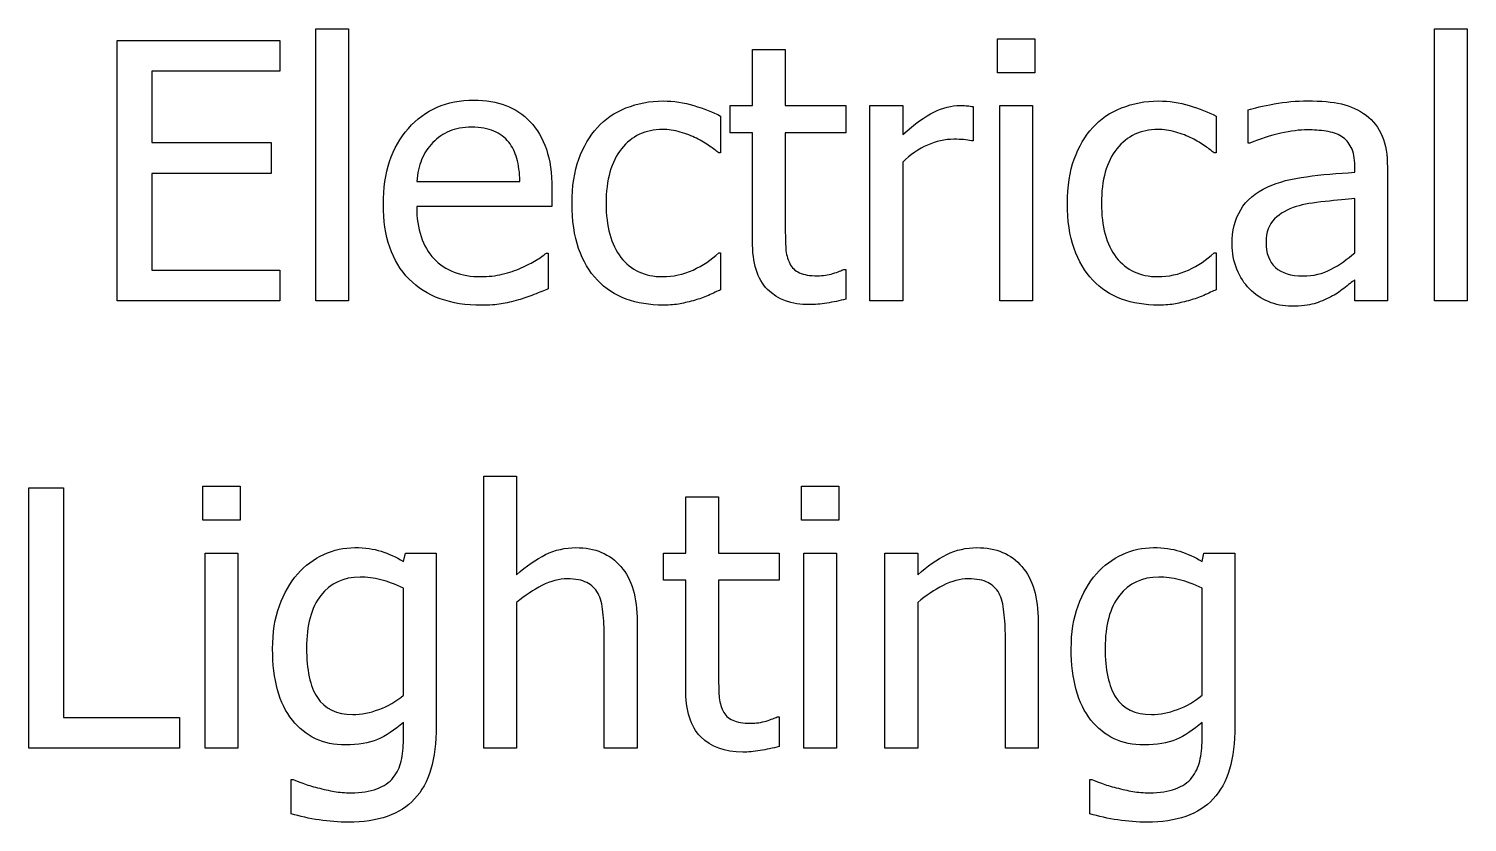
# Model space of a CAD drawing. Extents: x -1457 to 2443, y -8 to 512.
# Drawn here: x 1617 to 2443, y 16 to 472 of the extents above; entities that cross this region are included whole.
import ezdxf

# ---------------------------------------------------------------- set-up
doc = ezdxf.new("R2010")
doc.units = 0
doc.layers.get('0').update_dxf_attribs({"linetype": 'CONTINUOUS'})

msp = doc.modelspace()

# ---------------------------------------------------------------- linework, layer by layer
at = {"color": 7}
for points in [[(1800.453515, 315.451735), (1781.597594, 315.451735), (1781.597594, 471.514496), (1800.453515, 471.514496)], [(2442.758117, 315.451735), (2423.902195, 315.451735), (2423.902195, 471.514496), (2442.758117, 471.514496)], [(1667.559487, 315.451735), (1667.559487, 464.794569), (1760.936372, 464.794569), (1760.936372, 447.142226), (1687.418362, 447.142226), (1687.418362, 406.220885), (1755.921487, 406.220885), (1755.921487, 388.568543), (1687.418362, 388.568543), (1687.418362, 333.104077), (1760.936372, 333.104077), (1760.936372, 315.451735)], [(2194.521987, 446.239551), (2173.058334, 446.239551), (2173.058334, 465.797543), (2194.521987, 465.797543)], [(2193.218107, 315.451735), (2174.362214, 315.451735), (2174.362214, 427.483936), (2193.218107, 427.483936)], [(2378.166605, 343.03352)], [(1876.779865, 312.844003)], [(1980.988809, 312.944298)], [(2065.038066, 313.245193)], [(2265.432378, 312.944298)], [(1703.365654, 58.690375), (1616.809011, 58.690375), (1616.809011, 208.033228), (1636.667887, 208.033228), (1636.667887, 76.342734), (1703.365654, 76.342734)], [(1738.168809, 189.478205), (1716.705156, 189.478205), (1716.705156, 209.036183), (1738.168809, 209.036183)], [(2081.988369, 189.478205), (2060.524743, 189.478205), (2060.524743, 209.036183), (2081.988369, 209.036183)], [(1736.864958, 58.690375), (1718.009036, 58.690375), (1718.009036, 170.722573), (1736.864958, 170.722573)], [(2080.684517, 58.690375), (2061.828595, 58.690375), (2061.828595, 170.722573), (2080.684517, 170.722573)], [(1831.94691, 89.080498)], [(2290.506661, 89.080498)], [(2026.724457, 56.48383)]]:
    msp.add_lwpolyline(points, close=True, dxfattribs=at)
for points in [[(2032.341109, 349.753448), (2032.341109, 411.83754), (2019.603345, 411.83754), (2019.603345, 427.483936), (2032.341109, 427.483936), (2032.341109, 459.679402), (2051.19703, 459.679402), (2051.19703, 427.483936), (2085.899924, 427.483936), (2085.899924, 411.83754), (2051.19703, 411.83754), (2051.19703, 358.579619)], [(2014.086954, 421.466091), (2014.086954, 400.303338), (2012.983682, 400.303338)], [(2118.596939, 394.987586), (2118.596939, 315.451746), (2099.741017, 315.451746), (2099.741017, 427.483936), (2118.596939, 427.483936), (2118.596939, 410.834565)], [(2159.117065, 426.882141), (2159.117065, 407.223859)], [(2298.530495, 421.466091), (2298.530495, 400.303338), (2297.42725, 400.303338)], [(2317.988154, 405.919993), (2316.884882, 405.919993), (2316.884882, 425.076797)], [(2159.117065, 407.223859), (2158.11411, 407.223859)], [(2378.166605, 389.170327), (2378.166605, 392.781033)], [(2396.922208, 392.078951), (2396.922208, 315.451735), (2378.166605, 315.451735), (2378.166605, 327.387127)], [(1839.569528, 383.954862), (1898.845285, 383.954862)], [(1917.199729, 379.742372), (1917.199729, 369.512036), (1839.569528, 369.512036)], [(2378.166605, 343.03352), (2378.166605, 374.125717)], [(1913.990202, 342.832927), (1915.093474, 342.832927), (1915.093474, 322.271957)], [(2012.983682, 342.933222), (2014.086954, 342.933222), (2014.086954, 321.770472)], [(2297.42725, 342.933222), (2298.530495, 342.933222), (2298.530495, 321.770472)], [(2084.796652, 333.404969), (2085.899924, 333.404969), (2085.899924, 316.454709)], [(1896.939666, 142.338416), (1896.939666, 58.690375), (1878.083745, 58.690375), (1878.083745, 214.753153), (1896.939666, 214.753153), (1896.939666, 158.285707)], [(1994.027499, 92.992082), (1994.027499, 155.07618), (1981.289735, 155.07618), (1981.289735, 170.722573), (1994.027499, 170.722573), (1994.027499, 202.918054), (2012.883421, 202.918054), (2012.883421, 170.722573), (2047.586315, 170.722573), (2047.586315, 155.07618), (2012.883421, 155.07618), (2012.883421, 101.818261)], [(1831.94691, 165.908296), (1833.050183, 170.722573), (1850.802832, 170.722573), (1850.802832, 71.428139)], [(2127.222454, 142.338416), (2127.222454, 58.690375), (2108.366532, 58.690375), (2108.366532, 170.722573), (2127.222454, 170.722573), (2127.222454, 158.285707)], [(2290.506661, 165.908296), (2291.609934, 170.722573), (2309.362554, 170.722573), (2309.362554, 71.428139)], [(1831.94691, 89.080498), (1831.94691, 150.5628)], [(2290.506661, 89.080498), (2290.506661, 150.5628)], [(1966.144876, 131.406009), (1966.144876, 58.690375)], [(2196.427663, 131.406009), (2196.427663, 58.690375)], [(1966.144876, 58.690375), (1947.288954, 58.690375), (1947.288954, 122.47954)], [(2196.427663, 58.690375), (2177.571742, 58.690375), (2177.571742, 122.47954)], [(2046.483043, 76.643603), (2047.586315, 76.643603), (2047.586315, 59.693357)], [(1831.94691, 63.70526), (1831.94691, 73.534394)], [(2290.506661, 63.70526), (2290.506661, 73.534394)], [(1767.555978, 21.07885), (1767.555978, 40.737146), (1768.558961, 40.737146)], [(2226.115729, 21.07885), (2226.115729, 40.737146), (2227.118684, 40.737146)]]:
    msp.add_lwpolyline(points, dxfattribs=at)
for points in [[(1834.75525, 414.344976), (1844.316945, 425.177095), (1856.82069, 430.593154), (1872.266485, 430.593154)], [(1872.266485, 430.593154), (1879.220438, 430.593154), (1885.372016, 429.59018), (1890.721219, 427.584232)], [(1959.725764, 426.079772), (1966.34538, 428.754369), (1973.433061, 430.091668), (1980.988809, 430.091668)], [(1980.988809, 430.091668), (1987.140387, 430.091668), (1993.057937, 429.222424), (1998.741458, 427.483936)], [(2244.169304, 426.079772), (2250.788939, 428.754369), (2257.87663, 430.091668), (2265.432378, 430.091668)], [(2265.432378, 430.091668), (2271.583937, 430.091668), (2277.501477, 429.222424), (2283.184998, 427.483936)], [(2331.829191, 428.386612), (2338.315087, 429.590182), (2344.734123, 430.191967), (2351.086299, 430.191967)], [(2351.086299, 430.191967), (2358.775767, 430.191967), (2365.261663, 429.590182), (2370.543987, 428.386612)], [(1890.721219, 427.584232), (1896.070403, 425.578285), (1900.750942, 422.435633), (1904.762835, 418.156277)], [(1943.276967, 414.846462), (1947.690057, 419.727603), (1953.172989, 423.472039), (1959.725764, 426.079772)], [(1998.741458, 427.483936), (2004.491839, 425.745448), (2009.607005, 423.7395), (2014.086954, 421.466091)], [(2118.596939, 410.834565), (2125.484013, 416.919276), (2131.468422, 421.198632), (2136.550167, 423.672633)], [(2136.550167, 423.672633), (2141.698772, 426.213502), (2146.680208, 427.483936), (2151.494476, 427.483936)], [(2151.494476, 427.483936), (2153.433562, 427.483936), (2154.871162, 427.417067), (2155.807276, 427.283328)], [(2155.807276, 427.283328), (2156.810249, 427.216468), (2157.913512, 427.082739), (2159.117065, 426.882141)], [(2227.720535, 414.846462), (2232.133625, 419.727603), (2237.616548, 423.472039), (2244.169304, 426.079772)], [(2283.184998, 427.483936), (2288.93538, 425.745448), (2294.050545, 423.7395), (2298.530495, 421.466091)], [(2316.884882, 425.076797), (2320.361858, 426.079771), (2325.343295, 427.183042), (2331.829191, 428.386612)], [(2370.543987, 428.386612), (2375.826312, 427.183042), (2380.57372, 425.009932), (2384.786211, 421.867281)], [(2384.786211, 421.867281), (2388.864983, 418.791494), (2391.907342, 414.81303), (2393.913288, 409.931889)], [(1820.412737, 370.815902), (1820.412737, 389.07003), (1825.193575, 403.579722), (1834.75525, 414.344976)], [(1871.163213, 415.047059), (1866.148346, 415.047059), (1861.868995, 414.278112), (1858.325159, 412.740218)], [(1883.900976, 412.840514), (1880.490879, 414.311544), (1876.244958, 415.047059), (1871.163213, 415.047059)], [(1904.762835, 418.156277), (1908.774728, 413.876922), (1911.850517, 408.628024), (1913.990202, 402.409585)], [(1932.645458, 396.79293), (1935.32006, 403.947477), (1938.863896, 409.965321), (1943.276967, 414.846462)], [(1980.687912, 413.74319), (1970.925638, 413.74319), (1963.069011, 410.032186), (1957.118032, 402.610178)], [(1990.918233, 412.23873), (1987.374397, 413.241703), (1983.96429, 413.74319), (1980.687912, 413.74319)], [(2217.089027, 396.79293), (2219.763609, 403.947477), (2223.307446, 409.965321), (2227.720535, 414.846462)], [(2265.13148, 413.74319), (2255.369187, 413.74319), (2247.512551, 410.032186), (2241.561572, 402.610178)], [(2275.361802, 412.23873), (2271.817965, 413.241703), (2268.407858, 413.74319), (2265.13148, 413.74319)], [(2350.986009, 413.542596), (2346.63978, 413.542596), (2341.524605, 412.873946), (2335.640485, 411.536648)], [(2361.717808, 412.740218), (2358.240832, 413.275137), (2354.663565, 413.542596), (2350.986009, 413.542596)], [(1848.796895, 406.220885), (1845.988573, 403.278829), (1843.848898, 400.002447), (1842.377868, 396.39174)], [(1858.325159, 412.740218), (1854.848183, 411.269188), (1851.672095, 409.096077), (1848.796895, 406.220885)], [(1892.426258, 406.421481), (1890.219713, 409.229808), (1887.377953, 411.369486), (1883.900976, 412.840514)], [(1897.039956, 397.093822), (1895.970104, 400.771393), (1894.432205, 403.880613), (1892.426258, 406.421481)], [(2000.1456, 408.728322), (1997.537877, 410.06562), (1994.462088, 411.235757), (1990.918233, 412.23873)], [(2007.768217, 404.214936), (2005.695392, 405.685966), (2003.15452, 407.190428), (2000.1456, 408.728322)], [(2132.839162, 404.816734), (2127.824296, 402.610192), (2123.076888, 399.333809), (2118.596939, 394.987586)], [(2147.984079, 408.126549), (2142.902334, 408.126549), (2137.854028, 407.023277), (2132.839162, 404.816734)], [(2153.600731, 407.925941), (2152.062822, 408.05968), (2150.190605, 408.126549), (2147.984079, 408.126549)], [(2158.11411, 407.223859), (2156.70994, 407.625048), (2155.20548, 407.859076), (2153.600731, 407.925941)], [(2284.589169, 408.728322), (2281.981446, 410.06562), (2278.905657, 411.235757), (2275.361802, 412.23873)], [(2292.211786, 404.214936), (2290.138961, 405.685966), (2287.598088, 407.190428), (2284.589169, 408.728322)], [(2335.640485, 411.536648), (2329.756384, 410.266214), (2323.872274, 408.393996), (2317.988154, 405.919993)], [(2370.543987, 409.731296), (2368.136844, 411.269189), (2365.194784, 412.272163), (2361.717808, 412.740218)], [(2376.160639, 403.412559), (2374.823348, 406.15402), (2372.951131, 408.260266), (2370.543987, 409.731296)], [(2393.913288, 409.931889), (2395.919235, 405.050749), (2396.922208, 399.099769), (2396.922208, 392.078951)], [(1898.845285, 383.954862), (1898.71149, 389.036597), (1898.109713, 393.416251), (1897.039956, 397.093822)], [(1913.990202, 402.409585), (1916.129887, 396.25801), (1917.199729, 388.702273), (1917.199729, 379.742372)], [(1928.733846, 371.317388), (1928.733846, 381.146535), (1930.037717, 389.638382), (1932.645458, 396.79293)], [(1957.118032, 402.610178), (1951.233912, 395.255036), (1948.291852, 384.824106), (1948.291852, 371.317388)], [(2012.983682, 400.303338), (2011.646372, 401.440042), (2009.907884, 402.743908), (2007.768217, 404.214936)], [(2213.177414, 371.317388), (2213.177414, 381.146535), (2214.481285, 389.638382), (2217.089027, 396.79293)], [(2241.561572, 402.610178), (2235.677471, 395.255036), (2232.735421, 384.824106), (2232.735421, 371.317388)], [(2297.42725, 400.303338), (2296.08994, 401.440042), (2294.351452, 402.743908), (2292.211786, 404.214936)], [(2378.166605, 392.781033), (2378.166605, 397.194119), (2377.49795, 400.737961), (2376.160639, 403.412559)], [(1842.377868, 396.39174), (1840.906838, 392.847898), (1839.970724, 388.702272), (1839.569528, 383.954862)], [(2350.484504, 386.662893), (2359.043225, 387.799597), (2368.270592, 388.635408), (2378.166605, 389.170327)], [(2312.6724, 367.706682), (2315.948778, 373.189606), (2321.130803, 377.535828), (2328.218476, 380.745346)], [(2328.218476, 380.745346), (2334.503792, 383.620538), (2341.925802, 385.593054), (2350.484504, 386.662893)], [(2361.116041, 372.42066), (2354.295808, 371.752011), (2348.779446, 370.78247), (2344.566954, 369.512036)], [(2378.166605, 374.125717), (2373.686655, 373.724528), (2368.003134, 373.156175), (2361.116041, 372.42066)], [(1835.156438, 327.888612), (1825.327304, 337.985218), (1820.412737, 352.294314), (1820.412737, 370.815902)], [(1839.569528, 369.512036), (1839.569528, 356.473373), (1842.845915, 346.510497), (1849.39869, 339.623408)], [(1932.545169, 345.440659), (1930.004287, 352.795801), (1928.733846, 361.421377), (1928.733846, 371.317388)], [(1948.291852, 371.317388), (1948.291852, 358.078132), (1951.133613, 347.747499), (1956.817134, 340.32549)], [(2216.988709, 345.440659), (2214.447846, 352.795801), (2213.177414, 361.421377), (2213.177414, 371.317388)], [(2232.735421, 371.317388), (2232.735421, 358.078132), (2235.577181, 347.747499), (2241.260702, 340.32549)], [(2307.757805, 347.948093), (2307.757805, 355.704426), (2309.396003, 362.290622), (2312.6724, 367.706682)], [(2344.566954, 369.512036), (2339.552088, 367.974143), (2335.406466, 365.600437), (2332.130088, 362.390919)], [(2051.19703, 358.579619), (2051.19703, 352.896099), (2051.29732, 348.516446), (2051.497899, 345.440659)], [(2332.130088, 362.390919), (2328.85371, 359.248268), (2327.215521, 354.835183), (2327.215521, 349.151664)], [(2040.96668, 321.971066), (2035.216299, 327.85518), (2032.341109, 337.115974), (2032.341109, 349.753448)], [(2310.465855, 333.605565), (2308.660488, 338.15238), (2307.757805, 342.933223), (2307.757805, 347.948093)], [(2327.215521, 349.151664), (2327.215521, 342.732629), (2329.020869, 337.884921), (2332.631565, 334.60854)], [(1849.39869, 339.623408), (1855.951446, 332.73632), (1865.011644, 329.292777), (1876.579285, 329.292777)], [(1899.54737, 334.307648), (1902.957487, 335.845541), (1905.832677, 337.316569), (1908.172942, 338.720732)], [(1908.172942, 338.720732), (1910.513225, 340.191762), (1912.452312, 341.562493), (1913.990202, 342.832927)], [(1943.276967, 327.286828), (1938.663298, 332.101104), (1935.086032, 338.15238), (1932.545169, 345.440659)], [(1956.817134, 340.32549), (1962.567515, 332.970348), (1970.524441, 329.292777), (1980.687912, 329.292777)], [(1998.239953, 333.104077), (2003.789754, 335.644946), (2008.704331, 338.921327), (2012.983682, 342.933222)], [(2051.497899, 345.440659), (2051.698498, 342.364872), (2052.467452, 339.489679), (2053.804762, 336.815082)], [(2227.720535, 327.286828), (2223.106866, 332.101104), (2219.529591, 338.15238), (2216.988709, 345.440659)], [(2241.260702, 340.32549), (2247.011084, 332.970348), (2254.968009, 329.292777), (2265.13148, 329.292777)], [(2282.683521, 333.104077), (2288.233304, 335.644946), (2293.14788, 338.921327), (2297.42725, 342.933222)], [(2364.626438, 333.505267), (2369.440724, 336.112999), (2373.954113, 339.289084), (2378.166605, 343.03352)], [(1876.579285, 329.292777), (1880.724898, 329.292777), (1884.770221, 329.760832), (1888.715254, 330.696941)], [(1888.715254, 330.696941), (1892.727146, 331.633049), (1896.337852, 332.836618), (1899.54737, 334.307648)], [(1980.687912, 329.292777), (1986.83949, 329.292777), (1992.69017, 330.56321), (1998.239953, 333.104077)], [(2053.804762, 336.815082), (2054.941455, 334.474809), (2056.780233, 332.702889), (2059.321096, 331.499319)], [(2059.321096, 331.499319), (2061.861978, 330.362614), (2065.305524, 329.794262), (2069.651735, 329.794262)], [(2069.651735, 329.794262), (2072.727534, 329.794262), (2075.703024, 330.228884), (2078.578205, 331.098129)], [(2078.578205, 331.098129), (2081.453405, 332.034238), (2083.526221, 332.803185), (2084.796652, 333.404969)], [(2265.13148, 329.292777), (2271.283058, 329.292777), (2277.133739, 330.56321), (2282.683521, 333.104077)], [(2317.687257, 322.271957), (2314.678337, 325.347745), (2312.271203, 329.125614), (2310.465855, 333.605565)], [(2332.631565, 334.60854), (2336.24228, 331.332158), (2341.524614, 329.693967), (2348.478567, 329.693967)], [(2348.478567, 329.693967), (2354.429547, 329.693967), (2359.81217, 330.9644), (2364.626438, 333.505267)], [(1876.779865, 312.844003), (1858.926926, 312.844003), (1845.05245, 317.858872), (1835.156438, 327.888612)], [(1915.093474, 322.271957), (1912.886929, 321.402713), (1910.145468, 320.299442), (1906.86909, 318.962143)], [(1959.826054, 316.454709), (1953.407017, 318.861847), (1947.890655, 322.472553), (1943.276967, 327.286828)], [(2244.269622, 316.454709), (2237.850586, 318.861847), (2232.334224, 322.472553), (2227.720535, 327.286828)], [(2328.619663, 314.950246), (2324.47405, 316.688734), (2320.829915, 319.129305), (2317.687257, 322.271957)], [(2371.948158, 322.572849), (2369.407295, 320.566901), (2366.933291, 318.962143), (2364.526148, 317.758575)], [(2378.166605, 327.387127), (2376.628696, 326.250422), (2374.55588, 324.645663), (2371.948158, 322.572849)], [(1898.04291, 315.95322), (1894.365335, 314.950247), (1891.022088, 314.1813), (1888.013169, 313.64638)], [(1906.86909, 318.962143), (1903.592712, 317.69171), (1900.650652, 316.688735), (1898.04291, 315.95322)], [(1980.988809, 312.944298), (1973.299342, 312.944298), (1966.24509, 314.114435), (1959.826054, 316.454709)], [(1999.443515, 315.852925), (1996.233997, 314.916815), (1993.358806, 314.214733), (1990.817943, 313.746678)], [(2007.066132, 318.560953), (2004.257811, 317.357385), (2001.716939, 316.454709), (1999.443515, 315.852925)], [(2014.086954, 321.770472), (2012.214728, 320.901228), (2009.874454, 319.831388), (2007.066132, 318.560953)], [(2065.038066, 313.245193), (2054.740857, 313.245193), (2046.717061, 316.153817), (2040.96668, 321.971066)], [(2075.067808, 314.147869), (2071.457093, 313.546085), (2068.113846, 313.245193), (2065.038066, 313.245193)], [(2085.899924, 316.454709), (2082.356088, 315.451734), (2078.745383, 314.682787), (2075.067808, 314.147869)], [(2265.432378, 312.944298), (2257.74291, 312.944298), (2250.688658, 314.114435), (2244.269622, 316.454709)], [(2283.887084, 315.852925), (2280.677565, 314.916815), (2277.802375, 314.214733), (2275.261512, 313.746678)], [(2291.509701, 318.560953), (2288.701361, 317.357385), (2286.160488, 316.454709), (2283.887084, 315.852925)], [(2298.530495, 321.770472), (2296.658287, 320.901228), (2294.318022, 319.831388), (2291.509701, 318.560953)], [(2341.758643, 312.342514), (2337.144954, 312.342514), (2332.765295, 313.211758), (2328.619663, 314.950246)], [(2364.526148, 317.758575), (2361.182891, 316.020087), (2357.939943, 314.682788), (2354.797304, 313.746678)], [(1888.013169, 313.64638), (1885.071109, 313.111462), (1881.326674, 312.844003), (1876.779865, 312.844003)], [(1990.817943, 313.746678), (1988.27708, 313.211758), (1985.000702, 312.944298), (1980.988809, 312.944298)], [(2275.261512, 313.746678), (2272.720649, 313.211758), (2269.444271, 312.944298), (2265.432378, 312.944298)], [(2354.797304, 313.746678), (2351.721506, 312.810569), (2347.375285, 312.342514), (2341.758643, 312.342514)], [(1786.211291, 169.920198), (1791.961691, 172.52794), (1797.912671, 173.831811), (1804.06423, 173.831811)], [(1804.06423, 173.831811), (1809.88149, 173.831811), (1814.896365, 173.129726), (1819.108857, 171.725556)], [(1913.589043, 169.819909), (1919.071965, 172.49451), (1924.855776, 173.831811), (1930.940476, 173.831811)], [(1930.940476, 173.831811), (1941.9732, 173.831811), (1950.598781, 170.187666), (1956.817219, 162.899376)], [(2143.87183, 169.819909), (2149.354753, 172.49451), (2155.138564, 173.831811), (2161.223263, 173.831811)], [(2161.223263, 173.831811), (2172.255987, 173.831811), (2180.881569, 170.187666), (2187.100006, 162.899376)], [(2244.771043, 169.920198), (2250.521424, 172.52794), (2256.472403, 173.831811), (2262.623981, 173.831811)], [(2262.623981, 173.831811), (2268.441222, 173.831811), (2273.456088, 173.129726), (2277.66858, 171.725556)], [(1771.266983, 158.787184), (1775.479474, 163.601471), (1780.46091, 167.312476), (1786.211291, 169.920198)], [(1819.108857, 171.725556), (1823.388208, 170.388265), (1827.667559, 168.449178), (1831.94691, 165.908296)], [(1896.939666, 158.285707), (1902.556328, 163.300573), (1908.10612, 167.145307), (1913.589043, 169.819909)], [(2127.222454, 158.285707), (2132.839096, 163.300573), (2138.388888, 167.145307), (2143.87183, 169.819909)], [(2229.826734, 158.787184), (2234.039225, 163.601471), (2239.020661, 167.312476), (2244.771043, 169.920198)], [(2277.66858, 171.725556), (2281.947931, 170.388265), (2286.227291, 168.449178), (2290.506661, 165.908296)], [(1760.735764, 140.432769), (1763.343487, 147.65418), (1766.853893, 153.772318), (1771.266983, 158.787184)], [(1956.817219, 162.899376), (1963.035657, 155.677965), (1966.144876, 145.180176), (1966.144876, 131.406009)], [(2187.100006, 162.899376), (2193.318444, 155.677965), (2196.427663, 145.180176), (2196.427663, 131.406009)], [(2219.295487, 140.432769), (2221.903228, 147.65418), (2225.413644, 153.772318), (2229.826734, 158.787184)], [(1807.07315, 156.881537), (1797.511474, 156.881537), (1789.989175, 153.371131), (1784.506252, 146.350318)], [(1818.908249, 155.377077), (1814.963216, 156.38005), (1811.018183, 156.881537), (1807.07315, 156.881537)], [(1831.94691, 150.5628), (1827.266362, 152.836205), (1822.920142, 154.440964), (1818.908249, 155.377077)], [(1911.482787, 152.06726), (1906.534781, 149.593257), (1901.687074, 146.350309), (1896.939666, 142.338416)], [(1926.025909, 155.878554), (1921.345361, 155.878554), (1916.497654, 154.608123), (1911.482787, 152.06726)], [(1937.259213, 153.772328), (1934.517751, 155.176479), (1930.773317, 155.878554), (1926.025909, 155.878554)], [(1943.678268, 147.55388), (1942.140359, 150.362202), (1940.000674, 152.435017), (1937.259213, 153.772328)], [(2141.765575, 152.06726), (2136.817569, 149.593257), (2131.969861, 146.350309), (2127.222454, 142.338416)], [(2156.308696, 155.878554), (2151.628148, 155.878554), (2146.780441, 154.608123), (2141.765575, 152.06726)], [(2167.542, 153.772328), (2164.800539, 155.176479), (2161.056104, 155.878554), (2156.308696, 155.878554)], [(2173.961027, 147.55388), (2172.423137, 150.362202), (2170.283461, 152.435017), (2167.542, 153.772328)], [(2265.632901, 156.881537), (2256.071206, 156.881537), (2248.548898, 153.371131), (2243.065975, 146.350318)], [(2277.468, 155.377077), (2273.522967, 156.38005), (2269.577934, 156.881537), (2265.632901, 156.881537)], [(2290.506661, 150.5628), (2285.826113, 152.836205), (2281.479893, 154.440964), (2277.468, 155.377077)], [(1756.824151, 115.759616), (1756.824151, 125.053833), (1758.128022, 133.278217), (1760.735764, 140.432769)], [(1784.506252, 146.350318), (1779.023329, 139.329487), (1776.281868, 129.266315), (1776.281868, 116.160803)], [(1946.48658, 136.822054), (1946.018523, 141.302003), (1945.082419, 144.879279), (1943.678268, 147.55388)], [(2176.769367, 136.822054), (2176.30131, 141.302003), (2175.365197, 144.879279), (2173.961027, 147.55388)], [(2215.383902, 115.759616), (2215.383902, 125.053833), (2216.687764, 133.278217), (2219.295487, 140.432769)], [(2243.065975, 146.350318), (2237.583052, 139.329487), (2234.841591, 129.266315), (2234.841591, 116.160803)], [(1947.288954, 122.47954), (1947.288954, 127.628126), (1947.021496, 132.408964), (1946.48658, 136.822054)], [(2177.571742, 122.47954), (2177.571742, 127.628126), (2177.304284, 132.408964), (2176.769367, 136.822054)], [(1768.157773, 74.838274), (1760.602025, 84.33309), (1756.824151, 97.973537), (1756.824151, 115.759616)], [(1776.281868, 116.160803), (1776.281868, 103.723909), (1778.354674, 94.262513), (1782.500287, 87.776617)], [(2226.717496, 74.838274), (2219.161767, 84.33309), (2215.383902, 97.973537), (2215.383902, 115.759616)], [(2234.841591, 116.160803), (2234.841591, 103.723909), (2236.914406, 94.262513), (2241.060038, 87.776617)], [(2012.883421, 101.818261), (2012.883421, 96.13474), (2012.98371, 91.75509), (2013.18429, 88.67931)], [(2002.653071, 65.20972), (1996.90269, 71.09382), (1994.027499, 80.354608), (1994.027499, 92.992082)], [(1782.500287, 87.776617), (1786.712778, 81.290721), (1793.499572, 78.047773), (1802.860668, 78.047773)], [(1817.905295, 80.956403), (1823.120759, 82.89549), (1827.801298, 85.603521), (1831.94691, 89.080498)], [(2013.18429, 88.67931), (2013.384888, 85.603512), (2014.153843, 82.728321), (2015.491153, 80.053739)], [(2241.060038, 87.776617), (2245.272529, 81.290721), (2252.059313, 78.047773), (2261.420391, 78.047773)], [(2276.465017, 80.956403), (2281.680482, 82.89549), (2286.36103, 85.603521), (2290.506661, 89.080498)], [(1798.648186, 60.596022), (1785.876973, 60.596022), (1775.713502, 65.343439), (1768.157773, 74.838274)], [(1802.860668, 78.047773), (1807.741814, 78.047773), (1812.75669, 79.017317), (1817.905295, 80.956403)], [(2015.491153, 80.053739), (2016.627846, 77.713455), (2018.466624, 75.941528), (2021.007487, 74.737956)], [(2021.007487, 74.737956), (2023.548369, 73.601263), (2026.991915, 73.032917), (2031.338126, 73.032917)], [(2031.338126, 73.032917), (2034.413924, 73.032917), (2037.389414, 73.467534), (2040.264595, 74.336769)], [(2040.264595, 74.336769), (2043.139795, 75.272882), (2045.212611, 76.041827), (2046.483043, 76.643603)], [(2257.207909, 60.596022), (2244.436715, 60.596022), (2234.273244, 65.343439), (2226.717496, 74.838274)], [(2261.420391, 78.047773), (2266.301537, 78.047773), (2271.316413, 79.017317), (2276.465017, 80.956403)], [(1831.94691, 73.534394), (1826.865184, 69.121304), (1821.883748, 65.844926), (1817.002602, 63.70526)], [(1850.802832, 71.428139), (1850.802832, 52.438507), (1846.657209, 38.497172), (1838.365965, 29.604132)], [(2290.506661, 73.534394), (2285.424917, 69.121304), (2280.44348, 65.844926), (2275.562353, 63.70526)], [(2309.362554, 71.428139), (2309.362554, 52.438507), (2305.216932, 38.497172), (2296.925688, 29.604132)], [(1817.002602, 63.70526), (1812.121455, 61.632435), (1806.003317, 60.596022), (1798.648186, 60.596022)], [(1830.643058, 51.368655), (1831.512293, 54.97937), (1831.94691, 59.091572), (1831.94691, 63.70526)], [(2026.724457, 56.48383), (2016.427247, 56.48383), (2008.403452, 59.39246), (2002.653071, 65.20972)], [(2047.586315, 59.693357), (2044.042479, 58.690384), (2040.431773, 57.921439), (2036.754198, 57.386523)], [(2275.562353, 63.70526), (2270.681206, 61.632435), (2264.563058, 60.596022), (2257.207909, 60.596022)], [(2289.202781, 51.368655), (2290.072035, 54.97937), (2290.506661, 59.091572), (2290.506661, 63.70526)], [(1826.129679, 41.840419), (1828.269345, 44.58188), (1829.773805, 47.757959), (1830.643058, 51.368655)], [(2036.754198, 57.386523), (2033.143484, 56.784728), (2029.800236, 56.48383), (2026.724457, 56.48383)], [(2284.689402, 41.840419), (2286.829087, 44.58188), (2288.333547, 47.757959), (2289.202781, 51.368655)], [(1816.601414, 35.421392), (1820.680167, 36.959282), (1823.856255, 39.098957), (1826.129679, 41.840419)], [(2275.161137, 35.421392), (2279.239909, 36.959282), (2282.415997, 39.098957), (2284.689402, 41.840419)], [(1768.558961, 40.737146), (1769.829392, 40.20223), (1771.701609, 39.500145), (1774.175613, 38.630891)], [(1774.175613, 38.630891), (1776.649616, 37.694778), (1779.457946, 36.825534), (1782.600605, 36.023159)], [(1782.600605, 36.023159), (1786.077581, 35.153924), (1789.287099, 34.451849), (1792.229159, 33.916932)], [(1792.229159, 33.916932), (1795.1712, 33.381997), (1798.380709, 33.114529), (1801.857685, 33.114529)], [(1801.857685, 33.114529), (1807.674945, 33.114529), (1812.589521, 33.883483), (1816.601414, 35.421392)], [(2227.118684, 40.737146), (2228.389115, 40.20223), (2230.261332, 39.500145), (2232.735335, 38.630891)], [(2232.735335, 38.630891), (2235.209339, 37.694778), (2238.017669, 36.825534), (2241.160328, 36.023159)], [(2241.160328, 36.023159), (2244.637304, 35.153924), (2247.846822, 34.451849), (2250.788882, 33.916932)], [(2250.788882, 33.916932), (2253.730942, 33.381997), (2256.94046, 33.114529), (2260.417436, 33.114529)], [(2260.417436, 33.114529), (2266.234677, 33.114529), (2271.149244, 33.883483), (2275.161137, 35.421392)], [(1838.365965, 29.604132), (1830.074702, 20.711093), (1817.403789, 16.264573), (1800.353225, 16.264573)], [(2296.925688, 29.604132), (2288.634425, 20.711093), (2275.963521, 16.264573), (2258.912976, 16.264573)], [(1783.503269, 17.568454), (1777.819748, 18.437688), (1772.503984, 19.60782), (1767.555978, 21.07885)], [(1800.353225, 16.264573), (1794.870302, 16.264573), (1789.25365, 16.6992), (1783.503269, 17.568454)], [(2242.062992, 17.568454), (2236.37949, 18.437688), (2231.063735, 19.60782), (2226.115729, 21.07885)], [(2258.912976, 16.264573), (2253.430054, 16.264573), (2247.813392, 16.6992), (2242.062992, 17.568454)]]:
    msp.add_open_spline(points, degree=3, dxfattribs=at)

doc.saveas('drawing.dxf')
